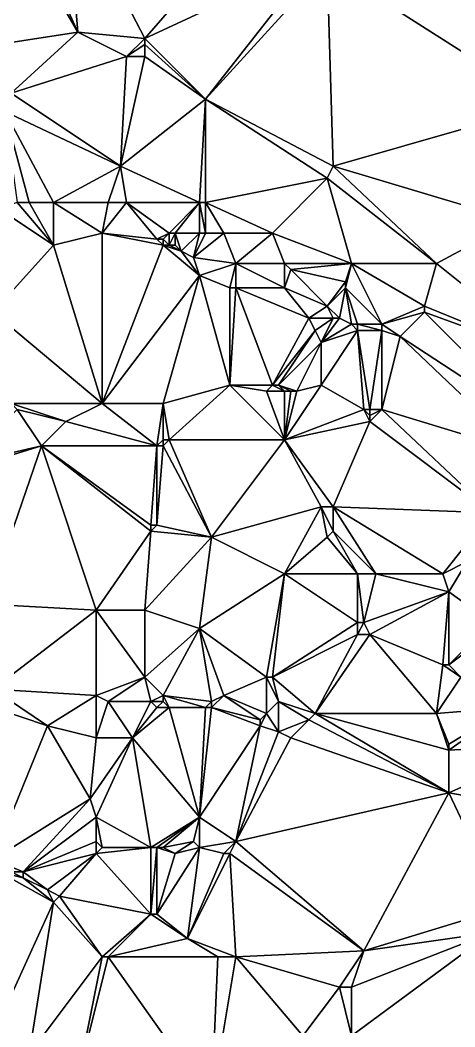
# Model space of a CAD drawing. Extents: x 2679276 to 2679656, y 1246784 to 1247152.
# Drawn here: x 2679370.5 to 2679406.2, y 1246832 to 1246914.8 of the extents above; entities that cross this region are included whole.
import ezdxf

# ---------------------------------------------------------------- set-up
doc = ezdxf.new("R2010")
doc.units = 0

msp = doc.modelspace()

# ---------------------------------------------------------------- linework, layer by layer
for points in [[(2679370.75, 1246923.75, 460.471), (2679375.25, 1246913.75, 460.811), (2679374.25, 1246925.75, 459.817)], [(2679390.75, 1246924.75, 457.877), (2679374.25, 1246925.75, 459.817), (2679380.75, 1246913.25, 460.463)], [(2679380.75, 1246913.25, 460.463), (2679374.25, 1246925.75, 459.817), (2679375.25, 1246913.75, 460.811)], [(2679390.75, 1246924.75, 457.877), (2679380.75, 1246913.25, 460.463), (2679394.75, 1246919.75, 458.021)], [(2679369.75, 1246923.25, 460.618), (2679375.25, 1246913.75, 460.811), (2679370.75, 1246923.75, 460.471)], [(2679369.75, 1246923.25, 460.618), (2679362.25, 1246911.75, 461.769), (2679375.25, 1246913.75, 460.811)], [(2679395.75, 1246919.25, 458.027), (2679413.75, 1246907.75, 459.587), (2679411.25, 1246922.75, 457.731)], [(2679394.75, 1246919.75, 458.021), (2679380.75, 1246913.25, 460.463), (2679385.75, 1246908.25, 460.724)], [(2679394.75, 1246919.75, 458.021), (2679385.75, 1246908.25, 460.724), (2679395.75, 1246919.25, 458.027)], [(2679395.75, 1246919.25, 458.027), (2679385.75, 1246908.25, 460.724), (2679396.25, 1246902.75, 461.421)], [(2679413.75, 1246907.75, 459.587), (2679395.75, 1246919.25, 458.027), (2679396.25, 1246902.75, 461.421)], [(2679369.75, 1246908.75, 461.377), (2679375.25, 1246913.75, 460.811), (2679362.25, 1246911.75, 461.769)], [(2679369.75, 1246908.75, 461.377), (2679379.25, 1246911.75, 460.728), (2679375.25, 1246913.75, 460.811)], [(2679379.25, 1246911.75, 460.728), (2679380.75, 1246913.25, 460.463), (2679375.25, 1246913.75, 460.811)], [(2679380.75, 1246913.25, 460.463), (2679379.25, 1246911.75, 460.728), (2679380.75, 1246912.75, 460.541)], [(2679379.25, 1246911.75, 460.728), (2679380.75, 1246911.75, 460.688), (2679380.75, 1246912.75, 460.541)], [(2679385.75, 1246908.25, 460.724), (2679380.75, 1246913.25, 460.463), (2679380.75, 1246912.75, 460.541)], [(2679380.75, 1246911.75, 460.688), (2679385.75, 1246908.25, 460.724), (2679380.75, 1246912.75, 460.541)], [(2679379.25, 1246911.75, 460.728), (2679369.75, 1246908.75, 461.377), (2679378.75, 1246902.75, 461.904)], [(2679385.75, 1246908.25, 460.724), (2679380.75, 1246911.75, 460.688), (2679378.75, 1246902.75, 461.904)], [(2679379.25, 1246911.75, 460.728), (2679378.75, 1246902.75, 461.904), (2679380.75, 1246911.75, 460.688)], [(2679369.25, 1246907.25, 461.531), (2679378.75, 1246902.75, 461.904), (2679369.75, 1246908.75, 461.377)], [(2679385.75, 1246908.25, 460.724), (2679378.75, 1246902.75, 461.904), (2679385.25, 1246899.75, 462.106)], [(2679385.75, 1246899.75, 462.047), (2679385.75, 1246908.25, 460.724), (2679385.25, 1246899.75, 462.106)], [(2679395.75, 1246901.75, 461.63), (2679396.25, 1246902.75, 461.421), (2679385.75, 1246908.25, 460.724)], [(2679385.75, 1246908.25, 460.724), (2679385.75, 1246899.75, 462.047), (2679395.75, 1246901.75, 461.63)], [(2679413.75, 1246907.75, 459.587), (2679396.25, 1246902.75, 461.421), (2679411.25, 1246898.25, 460.574)], [(2679373.25, 1246899.75, 464.562), (2679378.75, 1246902.75, 461.904), (2679369.25, 1246907.25, 461.531)], [(2679369.25, 1246907.25, 461.531), (2679371.25, 1246899.75, 464.972), (2679373.25, 1246899.75, 464.562)], [(2679371.25, 1246899.75, 464.972), (2679369.25, 1246907.25, 461.531), (2679370.25, 1246899.75, 465.151)], [(2679378.75, 1246902.75, 461.904), (2679373.25, 1246899.75, 464.562), (2679377.75, 1246899.75, 463.809)], [(2679378.75, 1246902.75, 461.904), (2679377.75, 1246899.75, 463.809), (2679379.25, 1246899.75, 463.561)], [(2679378.75, 1246902.75, 461.904), (2679379.25, 1246899.75, 463.561), (2679385.25, 1246899.75, 462.106)], [(2679395.75, 1246901.75, 461.63), (2679404.75, 1246894.75, 462.034), (2679396.25, 1246902.75, 461.421)], [(2679411.25, 1246898.25, 460.574), (2679396.25, 1246902.75, 461.421), (2679404.75, 1246894.75, 462.034)], [(2679391.25, 1246897.25, 462.31), (2679395.75, 1246901.75, 461.63), (2679385.75, 1246899.75, 462.047)], [(2679391.25, 1246897.25, 462.31), (2679397.75, 1246894.75, 462.267), (2679395.75, 1246901.75, 461.63)], [(2679397.75, 1246894.75, 462.267), (2679404.75, 1246894.75, 462.034), (2679395.75, 1246901.75, 461.63)], [(2679368.75, 1246899.25, 465.532), (2679373.25, 1246896.25, 465.413), (2679370.25, 1246899.75, 465.151)], [(2679371.25, 1246899.75, 464.972), (2679370.25, 1246899.75, 465.151), (2679373.25, 1246896.25, 465.413)], [(2679371.25, 1246899.75, 464.972), (2679373.25, 1246896.25, 465.413), (2679373.25, 1246899.75, 464.562)], [(2679373.25, 1246899.75, 464.562), (2679377.25, 1246897.25, 465.03), (2679377.75, 1246899.75, 463.809)], [(2679377.25, 1246897.25, 465.03), (2679373.25, 1246899.75, 464.562), (2679373.25, 1246896.25, 465.413)], [(2679381.75, 1246896.75, 464.969), (2679379.25, 1246899.75, 463.561), (2679377.25, 1246897.25, 465.03)], [(2679377.75, 1246899.75, 463.809), (2679377.25, 1246897.25, 465.03), (2679379.25, 1246899.75, 463.561)], [(2679382.75, 1246897.25, 464.555), (2679379.25, 1246899.75, 463.561), (2679381.75, 1246896.75, 464.969)], [(2679382.75, 1246897.25, 464.555), (2679385.25, 1246899.75, 462.106), (2679379.25, 1246899.75, 463.561)], [(2679383.25, 1246897.25, 464.398), (2679385.25, 1246899.75, 462.106), (2679382.75, 1246897.25, 464.555)], [(2679385.25, 1246899.75, 462.106), (2679383.25, 1246897.25, 464.398), (2679385.25, 1246897.25, 463.564)], [(2679385.75, 1246897.25, 463.399), (2679385.25, 1246899.75, 462.106), (2679385.25, 1246897.25, 463.564)], [(2679385.75, 1246899.75, 462.047), (2679385.25, 1246899.75, 462.106), (2679385.75, 1246897.25, 463.399)], [(2679385.75, 1246899.75, 462.047), (2679385.75, 1246897.25, 463.399), (2679387.25, 1246897.25, 462.991)], [(2679391.25, 1246897.25, 462.31), (2679385.75, 1246899.75, 462.047), (2679387.25, 1246897.25, 462.991)], [(2679373.25, 1246896.25, 465.413), (2679368.75, 1246899.25, 465.532), (2679368.25, 1246890.75, 466.486)], [(2679404.75, 1246894.75, 462.034), (2679414.75, 1246886.75, 461.994), (2679411.25, 1246898.25, 460.574)], [(2679373.25, 1246896.25, 465.413), (2679377.25, 1246883.25, 467.518), (2679377.25, 1246897.25, 465.03)], [(2679381.75, 1246896.75, 464.969), (2679377.25, 1246897.25, 465.03), (2679382.25, 1246896.25, 465.089)], [(2679377.25, 1246897.25, 465.03), (2679377.25, 1246883.25, 467.518), (2679382.25, 1246896.25, 465.089)], [(2679381.75, 1246896.75, 464.969), (2679382.25, 1246896.75, 464.917), (2679382.75, 1246897.25, 464.555)], [(2679382.25, 1246896.75, 464.917), (2679382.75, 1246896.25, 465.021), (2679382.75, 1246897.25, 464.555)], [(2679383.25, 1246897.25, 464.398), (2679382.75, 1246897.25, 464.555), (2679382.75, 1246896.25, 465.021)], [(2679383.25, 1246896.25, 464.907), (2679383.25, 1246897.25, 464.398), (2679382.75, 1246896.25, 465.021)], [(2679383.25, 1246897.25, 464.398), (2679383.75, 1246895.75, 464.932), (2679385.25, 1246897.25, 463.564)], [(2679383.25, 1246896.25, 464.907), (2679383.75, 1246895.75, 464.932), (2679383.25, 1246897.25, 464.398)], [(2679383.75, 1246895.75, 464.932), (2679384.75, 1246895.25, 464.818), (2679385.25, 1246897.25, 463.564)], [(2679388.25, 1246894.75, 464.115), (2679387.25, 1246897.25, 462.991), (2679384.75, 1246895.25, 464.818)], [(2679385.75, 1246897.25, 463.399), (2679384.75, 1246895.25, 464.818), (2679387.25, 1246897.25, 462.991)], [(2679385.75, 1246897.25, 463.399), (2679385.25, 1246897.25, 463.564), (2679384.75, 1246895.25, 464.818)], [(2679388.25, 1246894.75, 464.115), (2679391.25, 1246897.25, 462.31), (2679387.25, 1246897.25, 462.991)], [(2679392.25, 1246894.75, 463.794), (2679391.25, 1246897.25, 462.31), (2679388.25, 1246894.75, 464.115)], [(2679392.25, 1246894.75, 463.794), (2679397.75, 1246894.75, 462.267), (2679391.25, 1246897.25, 462.31)], [(2679373.25, 1246896.25, 465.413), (2679368.25, 1246890.75, 466.486), (2679377.25, 1246883.25, 467.518)], [(2679382.25, 1246896.25, 465.089), (2679377.25, 1246883.25, 467.518), (2679385.25, 1246893.75, 465.119)], [(2679382.25, 1246896.25, 465.089), (2679382.25, 1246896.75, 464.917), (2679381.75, 1246896.75, 464.969)], [(2679382.75, 1246896.25, 465.021), (2679382.25, 1246896.75, 464.917), (2679382.25, 1246896.25, 465.089)], [(2679385.25, 1246893.75, 465.119), (2679383.75, 1246895.75, 464.932), (2679382.25, 1246896.25, 465.089)], [(2679382.75, 1246896.25, 465.021), (2679382.25, 1246896.25, 465.089), (2679383.75, 1246895.75, 464.932)], [(2679383.25, 1246896.25, 464.907), (2679382.75, 1246896.25, 465.021), (2679383.75, 1246895.75, 464.932)], [(2679383.75, 1246895.75, 464.932), (2679385.25, 1246893.75, 465.119), (2679384.75, 1246895.25, 464.818)], [(2679384.75, 1246895.25, 464.818), (2679385.25, 1246893.75, 465.119), (2679388.25, 1246894.75, 464.115)], [(2679387.75, 1246892.75, 465.057), (2679388.25, 1246894.75, 464.115), (2679385.25, 1246893.75, 465.119)], [(2679388.25, 1246894.75, 464.115), (2679387.75, 1246892.75, 465.057), (2679388.25, 1246892.75, 465.001)], [(2679392.25, 1246894.75, 463.794), (2679388.25, 1246894.75, 464.115), (2679392.25, 1246892.75, 464.92)], [(2679392.25, 1246892.75, 464.92), (2679388.25, 1246894.75, 464.115), (2679388.25, 1246892.75, 465.001)], [(2679392.25, 1246894.75, 463.794), (2679392.75, 1246894.25, 464.078), (2679397.75, 1246894.75, 462.267)], [(2679392.25, 1246894.75, 463.794), (2679392.25, 1246892.75, 464.92), (2679392.75, 1246894.25, 464.078)], [(2679397.25, 1246893.25, 462.735), (2679397.75, 1246894.75, 462.267), (2679392.75, 1246894.25, 464.078)], [(2679397.75, 1246894.75, 462.267), (2679397.25, 1246892.75, 462.962), (2679400.25, 1246889.75, 464.222)], [(2679397.25, 1246893.25, 462.735), (2679397.25, 1246892.75, 462.962), (2679397.75, 1246894.75, 462.267)], [(2679404.75, 1246894.75, 462.034), (2679397.75, 1246894.75, 462.267), (2679403.75, 1246891.25, 462.958)], [(2679400.25, 1246889.75, 464.222), (2679403.75, 1246891.25, 462.958), (2679397.75, 1246894.75, 462.267)], [(2679414.75, 1246886.75, 461.994), (2679404.75, 1246894.75, 462.034), (2679403.75, 1246891.25, 462.958)], [(2679382.25, 1246883.25, 466.996), (2679385.25, 1246893.75, 465.119), (2679377.25, 1246883.25, 467.518)], [(2679382.25, 1246883.25, 466.996), (2679387.75, 1246884.75, 465.965), (2679385.25, 1246893.75, 465.119)], [(2679387.75, 1246892.75, 465.057), (2679385.25, 1246893.75, 465.119), (2679387.75, 1246884.75, 465.965)], [(2679392.25, 1246892.75, 464.92), (2679395.75, 1246891.25, 463.933), (2679392.75, 1246894.25, 464.078)], [(2679392.75, 1246894.25, 464.078), (2679395.75, 1246891.25, 463.933), (2679397.25, 1246893.25, 462.735)], [(2679387.75, 1246884.75, 465.965), (2679391.25, 1246884.75, 465.551), (2679388.25, 1246892.75, 465.001)], [(2679387.75, 1246892.75, 465.057), (2679387.75, 1246884.75, 465.965), (2679388.25, 1246892.75, 465.001)], [(2679392.25, 1246892.75, 464.92), (2679388.25, 1246892.75, 465.001), (2679394.25, 1246890.25, 464.653)], [(2679391.25, 1246884.75, 465.551), (2679394.25, 1246890.25, 464.653), (2679388.25, 1246892.75, 465.001)], [(2679395.75, 1246891.25, 463.933), (2679392.25, 1246892.75, 464.92), (2679394.25, 1246890.25, 464.653)], [(2679397.25, 1246892.75, 462.962), (2679397.25, 1246893.25, 462.735), (2679395.75, 1246891.25, 463.933)], [(2679396.75, 1246890.25, 464.193), (2679397.25, 1246892.75, 462.962), (2679395.75, 1246891.25, 463.933)], [(2679396.75, 1246890.25, 464.193), (2679397.75, 1246889.75, 464.394), (2679397.25, 1246892.75, 462.962)], [(2679398.25, 1246889.75, 464.4), (2679397.25, 1246892.75, 462.962), (2679397.75, 1246889.75, 464.394)], [(2679400.25, 1246889.75, 464.222), (2679397.25, 1246892.75, 462.962), (2679398.25, 1246889.75, 464.4)], [(2679395.75, 1246891.25, 463.933), (2679394.25, 1246890.25, 464.653), (2679396.25, 1246890.25, 464.203)], [(2679396.75, 1246890.25, 464.193), (2679395.75, 1246891.25, 463.933), (2679396.25, 1246890.25, 464.203)], [(2679403.75, 1246891.25, 462.958), (2679400.25, 1246889.75, 464.222), (2679403.75, 1246890.75, 463.161)], [(2679414.75, 1246886.75, 461.994), (2679403.75, 1246891.25, 462.958), (2679403.75, 1246890.75, 463.161)], [(2679377.25, 1246883.25, 467.518), (2679368.25, 1246890.75, 466.486), (2679369.75, 1246883.25, 468.026)], [(2679394.25, 1246890.25, 464.653), (2679391.25, 1246884.75, 465.551), (2679394.75, 1246889.25, 464.67)], [(2679396.25, 1246890.25, 464.203), (2679394.25, 1246890.25, 464.653), (2679394.75, 1246889.25, 464.67)], [(2679395.25, 1246888.25, 464.843), (2679396.25, 1246890.25, 464.203), (2679394.75, 1246889.25, 464.67)], [(2679396.75, 1246890.25, 464.193), (2679395.25, 1246888.25, 464.843), (2679397.75, 1246889.75, 464.394)], [(2679396.25, 1246890.25, 464.203), (2679395.25, 1246888.25, 464.843), (2679396.75, 1246890.25, 464.193)], [(2679401.75, 1246888.75, 464.26), (2679403.75, 1246890.75, 463.161), (2679400.25, 1246889.75, 464.222)], [(2679401.75, 1246888.75, 464.26), (2679413.25, 1246881.25, 463.382), (2679403.75, 1246890.75, 463.161)], [(2679414.75, 1246886.75, 461.994), (2679403.75, 1246890.75, 463.161), (2679413.25, 1246881.25, 463.382)], [(2679398.25, 1246889.25, 464.539), (2679397.75, 1246889.75, 464.394), (2679395.25, 1246888.25, 464.843)], [(2679398.25, 1246889.25, 464.539), (2679398.25, 1246889.75, 464.4), (2679397.75, 1246889.75, 464.394)], [(2679400.25, 1246889.25, 464.372), (2679400.25, 1246889.75, 464.222), (2679398.25, 1246889.75, 464.4)], [(2679398.25, 1246889.75, 464.4), (2679398.25, 1246889.25, 464.539), (2679400.25, 1246889.25, 464.372)], [(2679400.25, 1246889.25, 464.372), (2679401.75, 1246888.75, 464.26), (2679400.25, 1246889.75, 464.222)], [(2679391.75, 1246884.75, 465.515), (2679394.75, 1246889.25, 464.67), (2679391.25, 1246884.75, 465.551)], [(2679391.75, 1246884.75, 465.515), (2679395.25, 1246888.25, 464.843), (2679394.75, 1246889.25, 464.67)], [(2679395.25, 1246884.75, 465.378), (2679398.25, 1246889.25, 464.539), (2679395.25, 1246888.25, 464.843)], [(2679395.25, 1246884.75, 465.378), (2679398.75, 1246882.75, 466.054), (2679398.25, 1246889.25, 464.539)], [(2679400.25, 1246889.25, 464.372), (2679398.25, 1246889.25, 464.539), (2679399.25, 1246882.75, 465.993)], [(2679398.75, 1246882.75, 466.054), (2679399.25, 1246882.75, 465.993), (2679398.25, 1246889.25, 464.539)], [(2679399.25, 1246882.75, 465.993), (2679400.25, 1246882.75, 465.824), (2679400.25, 1246889.25, 464.372)], [(2679401.75, 1246888.75, 464.26), (2679400.25, 1246889.25, 464.372), (2679400.25, 1246882.75, 465.824)], [(2679400.25, 1246882.75, 465.824), (2679411.75, 1246879.25, 463.983), (2679401.75, 1246888.75, 464.26)], [(2679413.25, 1246881.25, 463.382), (2679401.75, 1246888.75, 464.26), (2679411.75, 1246879.25, 463.983)], [(2679391.75, 1246884.75, 465.515), (2679393.25, 1246884.25, 465.496), (2679395.25, 1246888.25, 464.843)], [(2679395.25, 1246884.75, 465.378), (2679395.25, 1246888.25, 464.843), (2679393.25, 1246884.25, 465.496)], [(2679382.25, 1246883.25, 466.996), (2679382.75, 1246880.25, 467.513), (2679387.75, 1246884.75, 465.965)], [(2679392.25, 1246880.25, 466.741), (2679387.75, 1246884.75, 465.965), (2679382.75, 1246880.25, 467.513)], [(2679387.75, 1246884.75, 465.965), (2679392.25, 1246880.25, 466.741), (2679390.75, 1246884.25, 465.69)], [(2679391.25, 1246884.75, 465.551), (2679387.75, 1246884.75, 465.965), (2679390.75, 1246884.25, 465.69)], [(2679391.25, 1246884.75, 465.551), (2679390.75, 1246884.25, 465.69), (2679392.25, 1246884.25, 465.554)], [(2679391.25, 1246884.75, 465.551), (2679392.25, 1246884.25, 465.554), (2679391.75, 1246884.75, 465.515)], [(2679393.25, 1246884.25, 465.496), (2679391.75, 1246884.75, 465.515), (2679392.75, 1246884.25, 465.521)], [(2679392.75, 1246884.25, 465.521), (2679391.75, 1246884.75, 465.515), (2679392.25, 1246884.25, 465.554)], [(2679392.25, 1246880.25, 466.741), (2679395.25, 1246884.75, 465.378), (2679393.25, 1246884.25, 465.496)], [(2679392.25, 1246880.25, 466.741), (2679398.75, 1246882.75, 466.054), (2679395.25, 1246884.75, 465.378)], [(2679392.25, 1246880.25, 466.741), (2679392.25, 1246884.25, 465.554), (2679390.75, 1246884.25, 465.69)], [(2679392.25, 1246880.25, 466.741), (2679392.75, 1246884.25, 465.521), (2679392.25, 1246884.25, 465.554)], [(2679392.25, 1246880.25, 466.741), (2679393.25, 1246884.25, 465.496), (2679392.75, 1246884.25, 465.521)], [(2679370.25, 1246882.75, 468.137), (2679374.25, 1246881.75, 468.09), (2679369.75, 1246883.25, 468.026)], [(2679374.25, 1246881.75, 468.09), (2679377.25, 1246883.25, 467.518), (2679369.75, 1246883.25, 468.026)], [(2679374.25, 1246881.75, 468.09), (2679381.75, 1246879.75, 467.742), (2679377.25, 1246883.25, 467.518)], [(2679382.25, 1246883.25, 466.996), (2679377.25, 1246883.25, 467.518), (2679381.75, 1246879.75, 467.742)], [(2679382.25, 1246880.25, 467.559), (2679382.25, 1246883.25, 466.996), (2679381.75, 1246879.75, 467.742)], [(2679382.25, 1246880.25, 467.559), (2679382.75, 1246880.25, 467.513), (2679382.25, 1246883.25, 466.996)], [(2679370.25, 1246882.75, 468.137), (2679365.75, 1246878.25, 470.792), (2679372.25, 1246879.75, 469.297)], [(2679374.25, 1246881.75, 468.09), (2679370.25, 1246882.75, 468.137), (2679372.25, 1246879.75, 469.297)], [(2679392.25, 1246880.25, 466.741), (2679399.25, 1246881.75, 466.197), (2679398.75, 1246882.75, 466.054)], [(2679399.25, 1246882.75, 465.993), (2679398.75, 1246882.75, 466.054), (2679399.25, 1246882.25, 466.107)], [(2679399.25, 1246882.25, 466.107), (2679398.75, 1246882.75, 466.054), (2679399.25, 1246881.75, 466.197)], [(2679400.25, 1246882.75, 465.824), (2679399.25, 1246882.25, 466.107), (2679399.25, 1246881.75, 466.197)], [(2679400.25, 1246882.75, 465.824), (2679399.25, 1246881.75, 466.197), (2679409.25, 1246874.25, 465.305)], [(2679399.25, 1246882.75, 465.993), (2679399.25, 1246882.25, 466.107), (2679400.25, 1246882.75, 465.824)], [(2679400.25, 1246882.75, 465.824), (2679409.25, 1246874.25, 465.305), (2679411.75, 1246879.25, 463.983)], [(2679374.25, 1246881.75, 468.09), (2679372.25, 1246879.75, 469.297), (2679381.75, 1246879.75, 467.742)], [(2679396.25, 1246874.75, 467.423), (2679399.25, 1246881.75, 466.197), (2679392.25, 1246880.25, 466.741)], [(2679396.25, 1246874.75, 467.423), (2679409.25, 1246874.25, 465.305), (2679399.25, 1246881.75, 466.197)], [(2679372.25, 1246879.75, 469.297), (2679365.75, 1246877.75, 470.975), (2679367.75, 1246866.75, 474.437)], [(2679365.75, 1246877.75, 470.975), (2679372.25, 1246879.75, 469.297), (2679365.75, 1246878.25, 470.792)], [(2679367.75, 1246866.75, 474.437), (2679376.75, 1246866.25, 473.453), (2679372.25, 1246879.75, 469.297)], [(2679381.25, 1246873.25, 470.818), (2679372.25, 1246879.75, 469.297), (2679381.25, 1246872.75, 471.006)], [(2679376.75, 1246866.25, 473.453), (2679381.25, 1246872.75, 471.006), (2679372.25, 1246879.75, 469.297)], [(2679372.25, 1246879.75, 469.297), (2679381.25, 1246873.25, 470.818), (2679381.75, 1246879.75, 467.742)], [(2679381.75, 1246873.25, 470.777), (2679381.75, 1246879.75, 467.742), (2679381.25, 1246873.25, 470.818)], [(2679381.75, 1246879.75, 467.742), (2679382.25, 1246879.75, 467.691), (2679382.25, 1246880.25, 467.559)], [(2679381.75, 1246879.75, 467.742), (2679381.75, 1246873.25, 470.777), (2679382.25, 1246879.75, 467.691)], [(2679386.25, 1246872.25, 470.662), (2679382.25, 1246879.75, 467.691), (2679381.75, 1246873.25, 470.777)], [(2679382.25, 1246879.75, 467.691), (2679386.25, 1246872.25, 470.662), (2679382.75, 1246880.25, 467.513)], [(2679382.25, 1246879.75, 467.691), (2679382.75, 1246880.25, 467.513), (2679382.25, 1246880.25, 467.559)], [(2679392.25, 1246880.25, 466.741), (2679382.75, 1246880.25, 467.513), (2679386.25, 1246872.25, 470.662)], [(2679392.25, 1246880.25, 466.741), (2679386.25, 1246872.25, 470.662), (2679395.25, 1246874.75, 467.573)], [(2679396.25, 1246874.75, 467.423), (2679392.25, 1246880.25, 466.741), (2679395.25, 1246874.75, 467.573)], [(2679392.25, 1246869.25, 470.178), (2679395.25, 1246874.75, 467.573), (2679386.25, 1246872.25, 470.662)], [(2679395.25, 1246874.75, 467.573), (2679392.25, 1246869.25, 470.178), (2679395.75, 1246872.25, 468.18)], [(2679395.75, 1246872.25, 468.18), (2679396.25, 1246872.75, 467.893), (2679395.25, 1246874.75, 467.573)], [(2679396.25, 1246874.75, 467.423), (2679395.25, 1246874.75, 467.573), (2679396.25, 1246872.75, 467.893)], [(2679405.25, 1246869.25, 466.892), (2679396.25, 1246874.75, 467.423), (2679399.75, 1246869.25, 468.409)], [(2679396.25, 1246872.75, 467.893), (2679399.75, 1246869.25, 468.409), (2679396.25, 1246874.75, 467.423)], [(2679396.25, 1246874.75, 467.423), (2679405.25, 1246869.25, 466.892), (2679409.25, 1246874.25, 465.305)], [(2679407.25, 1246870.25, 466.385), (2679409.25, 1246874.25, 465.305), (2679405.25, 1246869.25, 466.892)], [(2679381.75, 1246873.25, 470.777), (2679381.25, 1246872.75, 471.006), (2679386.25, 1246872.25, 470.662)], [(2679381.75, 1246873.25, 470.777), (2679381.25, 1246873.25, 470.818), (2679381.25, 1246872.75, 471.006)], [(2679380.75, 1246866.25, 473.042), (2679381.25, 1246872.75, 471.006), (2679376.75, 1246866.25, 473.453)], [(2679380.75, 1246866.25, 473.042), (2679386.25, 1246872.25, 470.662), (2679381.25, 1246872.75, 471.006)], [(2679380.75, 1246866.25, 473.042), (2679385.25, 1246864.75, 473.404), (2679386.25, 1246872.25, 470.662)], [(2679392.25, 1246869.25, 470.178), (2679386.25, 1246872.25, 470.662), (2679385.25, 1246864.75, 473.404)], [(2679392.25, 1246869.25, 470.178), (2679398.25, 1246869.25, 468.844), (2679395.75, 1246872.25, 468.18)], [(2679395.75, 1246872.25, 468.18), (2679398.25, 1246869.25, 468.844), (2679396.25, 1246872.75, 467.893)], [(2679396.25, 1246872.75, 467.893), (2679398.25, 1246869.25, 468.844), (2679399.75, 1246869.25, 468.409)], [(2679405.25, 1246869.25, 466.892), (2679405.75, 1246867.75, 467.205), (2679407.25, 1246870.25, 466.385)], [(2679405.75, 1246867.75, 467.205), (2679409.25, 1246865.25, 467.485), (2679407.25, 1246870.25, 466.385)], [(2679390.75, 1246860.75, 473.067), (2679392.25, 1246869.25, 470.178), (2679385.25, 1246864.75, 473.404)], [(2679390.75, 1246860.75, 473.067), (2679391.25, 1246860.75, 472.946), (2679392.25, 1246869.25, 470.178)], [(2679392.25, 1246869.25, 470.178), (2679391.25, 1246860.75, 472.946), (2679398.25, 1246865.25, 470.755)], [(2679398.25, 1246865.25, 470.755), (2679398.25, 1246869.25, 468.844), (2679392.25, 1246869.25, 470.178)], [(2679398.25, 1246869.25, 468.844), (2679398.75, 1246865.25, 470.645), (2679399.75, 1246869.25, 468.409)], [(2679398.75, 1246865.25, 470.645), (2679398.25, 1246869.25, 468.844), (2679398.25, 1246865.25, 470.755)], [(2679398.75, 1246865.25, 470.645), (2679405.75, 1246867.75, 467.205), (2679399.75, 1246869.25, 468.409)], [(2679405.25, 1246869.25, 466.892), (2679399.75, 1246869.25, 468.409), (2679405.75, 1246867.75, 467.205)], [(2679399.25, 1246864.25, 470.841), (2679405.75, 1246867.75, 467.205), (2679398.75, 1246865.25, 470.645)], [(2679405.75, 1246867.75, 467.205), (2679399.25, 1246864.25, 470.841), (2679405.25, 1246861.75, 470.589)], [(2679405.25, 1246861.75, 470.589), (2679405.75, 1246861.75, 470.457), (2679405.75, 1246867.75, 467.205)], [(2679409.25, 1246865.25, 467.485), (2679405.75, 1246867.75, 467.205), (2679405.75, 1246861.75, 470.457)], [(2679376.75, 1246866.25, 473.453), (2679367.75, 1246866.75, 474.437), (2679368.25, 1246859.75, 478.321)], [(2679376.75, 1246866.25, 473.453), (2679368.25, 1246859.75, 478.321), (2679376.75, 1246859.25, 476.676)], [(2679376.75, 1246866.25, 473.453), (2679376.75, 1246859.25, 476.676), (2679380.75, 1246860.75, 475.311)], [(2679380.75, 1246866.25, 473.042), (2679376.75, 1246866.25, 473.453), (2679380.75, 1246860.75, 475.311)], [(2679380.75, 1246866.25, 473.042), (2679380.75, 1246860.75, 475.311), (2679385.25, 1246864.75, 473.404)], [(2679380.75, 1246860.75, 475.311), (2679382.25, 1246859.25, 475.757), (2679385.25, 1246864.75, 473.404)], [(2679382.25, 1246859.25, 475.757), (2679386.25, 1246858.75, 475.614), (2679385.25, 1246864.75, 473.404)], [(2679390.75, 1246860.75, 473.067), (2679385.25, 1246864.75, 473.404), (2679387.25, 1246859.25, 475.19)], [(2679387.25, 1246859.25, 475.19), (2679385.25, 1246864.75, 473.404), (2679386.25, 1246858.75, 475.614)], [(2679398.25, 1246864.25, 471.058), (2679398.25, 1246865.25, 470.755), (2679391.25, 1246860.75, 472.946)], [(2679399.25, 1246864.25, 470.841), (2679398.75, 1246865.25, 470.645), (2679398.25, 1246864.25, 471.058)], [(2679398.25, 1246865.25, 470.755), (2679398.25, 1246864.25, 471.058), (2679398.75, 1246865.25, 470.645)], [(2679409.75, 1246864.75, 467.62), (2679409.25, 1246865.25, 467.485), (2679405.75, 1246861.75, 470.457)], [(2679405.75, 1246861.75, 470.457), (2679406.75, 1246860.75, 470.592), (2679409.75, 1246864.75, 467.62)], [(2679398.25, 1246864.25, 471.058), (2679391.25, 1246860.75, 472.946), (2679394.75, 1246857.75, 473.536)], [(2679404.75, 1246857.75, 471.921), (2679399.25, 1246864.25, 470.841), (2679394.75, 1246857.75, 473.536)], [(2679399.25, 1246864.25, 470.841), (2679398.25, 1246864.25, 471.058), (2679394.75, 1246857.75, 473.536)], [(2679404.75, 1246857.75, 471.921), (2679405.25, 1246861.75, 470.589), (2679399.25, 1246864.25, 470.841)], [(2679404.75, 1246857.75, 471.921), (2679406.75, 1246860.75, 470.592), (2679405.25, 1246861.75, 470.589)], [(2679405.75, 1246861.75, 470.457), (2679405.25, 1246861.75, 470.589), (2679406.75, 1246860.75, 470.592)], [(2679377.75, 1246858.75, 476.641), (2679380.75, 1246860.75, 475.311), (2679376.75, 1246859.25, 476.676)], [(2679380.75, 1246860.75, 475.311), (2679377.75, 1246858.75, 476.641), (2679381.25, 1246858.75, 475.908)], [(2679380.75, 1246860.75, 475.311), (2679381.25, 1246858.75, 475.908), (2679382.25, 1246859.25, 475.757)], [(2679390.75, 1246860.75, 473.067), (2679387.25, 1246859.25, 475.19), (2679390.75, 1246857.75, 474.317)], [(2679391.25, 1246860.75, 472.946), (2679390.75, 1246860.75, 473.067), (2679391.75, 1246858.75, 473.696)], [(2679390.75, 1246857.75, 474.317), (2679391.75, 1246858.75, 473.696), (2679390.75, 1246860.75, 473.067)], [(2679391.25, 1246860.75, 472.946), (2679391.75, 1246858.75, 473.696), (2679394.75, 1246857.75, 473.536)], [(2679404.75, 1246857.75, 471.921), (2679410.75, 1246858.25, 470.246), (2679406.75, 1246860.75, 470.592)], [(2679372.75, 1246856.75, 478.38), (2679376.75, 1246859.25, 476.676), (2679368.25, 1246859.75, 478.321)], [(2679368.25, 1246858.25, 478.726), (2679372.75, 1246856.75, 478.38), (2679368.25, 1246859.75, 478.321)], [(2679372.75, 1246856.75, 478.38), (2679376.75, 1246855.75, 477.521), (2679376.75, 1246859.25, 476.676)], [(2679377.75, 1246858.75, 476.641), (2679376.75, 1246859.25, 476.676), (2679376.75, 1246855.75, 477.521)], [(2679382.25, 1246859.25, 475.757), (2679381.25, 1246858.75, 475.908), (2679382.25, 1246858.75, 475.85)], [(2679382.75, 1246858.25, 475.898), (2679382.25, 1246859.25, 475.757), (2679382.25, 1246858.75, 475.85)], [(2679385.75, 1246858.25, 475.779), (2679382.25, 1246859.25, 475.757), (2679382.75, 1246858.25, 475.898)], [(2679385.75, 1246858.25, 475.779), (2679386.25, 1246858.75, 475.614), (2679382.25, 1246859.25, 475.757)], [(2679386.25, 1246858.75, 475.614), (2679386.25, 1246858.25, 475.725), (2679387.25, 1246859.25, 475.19)], [(2679387.25, 1246859.25, 475.19), (2679386.25, 1246858.25, 475.725), (2679390.25, 1246857.25, 474.607)], [(2679390.25, 1246857.25, 474.607), (2679390.75, 1246857.75, 474.317), (2679387.25, 1246859.25, 475.19)], [(2679368.25, 1246858.25, 478.726), (2679368.25, 1246845.75, 479.728), (2679372.75, 1246856.75, 478.38)], [(2679376.75, 1246855.75, 477.521), (2679379.75, 1246855.75, 476.679), (2679377.75, 1246858.75, 476.641)], [(2679377.75, 1246858.75, 476.641), (2679379.75, 1246855.75, 476.679), (2679381.25, 1246858.75, 475.908)], [(2679381.75, 1246858.25, 475.94), (2679381.25, 1246858.75, 475.908), (2679379.75, 1246855.75, 476.679)], [(2679381.75, 1246858.25, 475.94), (2679379.75, 1246855.75, 476.679), (2679382.75, 1246858.25, 475.898)], [(2679385.25, 1246849.25, 476.41), (2679382.75, 1246858.25, 475.898), (2679379.75, 1246855.75, 476.679)], [(2679381.75, 1246858.25, 475.94), (2679382.25, 1246858.75, 475.85), (2679381.25, 1246858.75, 475.908)], [(2679382.75, 1246858.25, 475.898), (2679382.25, 1246858.75, 475.85), (2679381.75, 1246858.25, 475.94)], [(2679385.75, 1246858.25, 475.779), (2679382.75, 1246858.25, 475.898), (2679385.25, 1246849.25, 476.41)], [(2679390.25, 1246856.75, 474.684), (2679386.25, 1246858.25, 475.725), (2679385.25, 1246849.25, 476.41)], [(2679386.25, 1246858.25, 475.725), (2679385.75, 1246858.25, 475.779), (2679385.25, 1246849.25, 476.41)], [(2679386.25, 1246858.25, 475.725), (2679386.25, 1246858.75, 475.614), (2679385.75, 1246858.25, 475.779)], [(2679390.25, 1246856.75, 474.684), (2679390.25, 1246857.25, 474.607), (2679386.25, 1246858.25, 475.725)], [(2679390.75, 1246857.75, 474.317), (2679391.75, 1246856.25, 474.376), (2679391.75, 1246858.75, 473.696)], [(2679394.25, 1246857.25, 473.745), (2679394.75, 1246857.75, 473.536), (2679391.75, 1246858.75, 473.696)], [(2679391.75, 1246858.75, 473.696), (2679391.75, 1246856.25, 474.376), (2679394.25, 1246857.25, 473.745)], [(2679404.75, 1246857.75, 471.921), (2679405.75, 1246855.25, 472.154), (2679410.75, 1246858.25, 470.246)], [(2679414.75, 1246855.25, 470.12), (2679410.75, 1246858.25, 470.246), (2679405.75, 1246854.75, 472.244)], [(2679405.75, 1246855.25, 472.154), (2679405.75, 1246854.75, 472.244), (2679410.75, 1246858.25, 470.246)], [(2679390.75, 1246857.75, 474.317), (2679390.25, 1246856.75, 474.684), (2679391.75, 1246856.25, 474.376)], [(2679390.25, 1246857.25, 474.607), (2679390.25, 1246856.75, 474.684), (2679390.75, 1246857.75, 474.317)], [(2679392.75, 1246855.75, 474.244), (2679394.25, 1246857.25, 473.745), (2679391.75, 1246856.25, 474.376)], [(2679394.25, 1246857.25, 473.745), (2679392.75, 1246855.75, 474.244), (2679405.75, 1246851.25, 472.872)], [(2679394.25, 1246857.25, 473.745), (2679405.75, 1246851.25, 472.872), (2679394.75, 1246857.75, 473.536)], [(2679404.75, 1246857.75, 471.921), (2679394.75, 1246857.75, 473.536), (2679405.75, 1246854.75, 472.244)], [(2679405.75, 1246854.75, 472.244), (2679394.75, 1246857.75, 473.536), (2679405.75, 1246851.25, 472.872)], [(2679405.75, 1246855.25, 472.154), (2679404.75, 1246857.75, 471.921), (2679405.75, 1246854.75, 472.244)], [(2679372.75, 1246856.75, 478.38), (2679368.25, 1246845.75, 479.728), (2679376.25, 1246850.75, 477.988)], [(2679376.75, 1246855.75, 477.521), (2679372.75, 1246856.75, 478.38), (2679376.25, 1246850.75, 477.988)], [(2679390.25, 1246856.75, 474.684), (2679385.25, 1246849.25, 476.41), (2679388.25, 1246847.25, 475.739)], [(2679390.25, 1246856.75, 474.684), (2679388.25, 1246847.25, 475.739), (2679391.75, 1246856.25, 474.376)], [(2679376.75, 1246855.75, 477.521), (2679376.25, 1246850.75, 477.988), (2679379.75, 1246855.75, 476.679)], [(2679376.75, 1246849.25, 478.121), (2679379.75, 1246855.75, 476.679), (2679376.25, 1246850.75, 477.988)], [(2679376.75, 1246849.25, 478.121), (2679381.25, 1246846.75, 477.974), (2679379.75, 1246855.75, 476.679)], [(2679379.75, 1246855.75, 476.679), (2679381.25, 1246846.75, 477.974), (2679385.25, 1246849.25, 476.41)], [(2679392.75, 1246855.75, 474.244), (2679391.75, 1246856.25, 474.376), (2679388.25, 1246847.25, 475.739)], [(2679388.25, 1246847.25, 475.739), (2679405.75, 1246851.25, 472.872), (2679392.75, 1246855.75, 474.244)], [(2679405.75, 1246851.25, 472.872), (2679414.75, 1246855.25, 470.12), (2679405.75, 1246854.75, 472.244)], [(2679414.75, 1246855.25, 470.12), (2679405.75, 1246851.25, 472.872), (2679414.25, 1246849.75, 471.364)], [(2679368.25, 1246845.75, 479.728), (2679370.75, 1246844.75, 479.538), (2679376.25, 1246850.75, 477.988)], [(2679376.75, 1246849.25, 478.121), (2679376.25, 1246850.75, 477.988), (2679370.75, 1246844.75, 479.538)], [(2679388.25, 1246847.25, 475.739), (2679398.75, 1246838.25, 475.882), (2679405.75, 1246851.25, 472.872)], [(2679405.75, 1246851.25, 472.872), (2679398.75, 1246838.25, 475.882), (2679410.25, 1246841.75, 473.641)], [(2679410.25, 1246841.75, 473.641), (2679414.25, 1246849.75, 471.364), (2679405.75, 1246851.25, 472.872)], [(2679376.75, 1246847.25, 478.311), (2679376.75, 1246849.25, 478.121), (2679370.75, 1246844.75, 479.538)], [(2679376.75, 1246849.25, 478.121), (2679377.25, 1246846.75, 478.324), (2679381.25, 1246846.75, 477.974)], [(2679376.75, 1246847.25, 478.311), (2679377.25, 1246846.75, 478.324), (2679376.75, 1246849.25, 478.121)], [(2679381.75, 1246846.75, 477.854), (2679385.25, 1246849.25, 476.41), (2679381.25, 1246846.75, 477.974)], [(2679381.75, 1246846.75, 477.854), (2679382.25, 1246846.75, 477.706), (2679385.25, 1246849.25, 476.41)], [(2679384.75, 1246847.25, 476.661), (2679385.25, 1246849.25, 476.41), (2679382.25, 1246846.75, 477.706)], [(2679384.75, 1246847.25, 476.661), (2679385.25, 1246846.75, 476.526), (2679385.25, 1246849.25, 476.41)], [(2679388.25, 1246847.25, 475.739), (2679385.25, 1246849.25, 476.41), (2679385.25, 1246846.75, 476.526)], [(2679376.75, 1246847.25, 478.311), (2679370.75, 1246844.75, 479.538), (2679376.75, 1246846.25, 478.469)], [(2679376.75, 1246847.25, 478.311), (2679376.75, 1246846.25, 478.469), (2679377.25, 1246846.75, 478.324)], [(2679383.25, 1246846.25, 477.475), (2679384.75, 1246847.25, 476.661), (2679382.25, 1246846.75, 477.706)], [(2679383.25, 1246846.25, 477.475), (2679385.25, 1246846.75, 476.526), (2679384.75, 1246847.25, 476.661)], [(2679387.25, 1246846.25, 475.96), (2679388.25, 1246847.25, 475.739), (2679385.25, 1246846.75, 476.526)], [(2679388.25, 1246847.25, 475.739), (2679387.25, 1246846.25, 475.96), (2679387.75, 1246846.25, 475.881)], [(2679388.25, 1246847.25, 475.739), (2679387.75, 1246846.25, 475.881), (2679398.75, 1246838.25, 475.882)], [(2679377.25, 1246846.75, 478.324), (2679376.75, 1246846.25, 478.469), (2679381.25, 1246846.75, 477.974)], [(2679381.25, 1246841.25, 478.789), (2679381.25, 1246846.75, 477.974), (2679376.75, 1246846.25, 478.469)], [(2679381.25, 1246841.25, 478.789), (2679381.75, 1246846.75, 477.854), (2679381.25, 1246846.75, 477.974)], [(2679381.25, 1246841.25, 478.789), (2679381.75, 1246841.25, 478.706), (2679381.75, 1246846.75, 477.854)], [(2679381.75, 1246846.75, 477.854), (2679383.25, 1246846.25, 477.475), (2679382.25, 1246846.75, 477.706)], [(2679381.75, 1246841.25, 478.706), (2679384.25, 1246839.25, 478.574), (2679385.25, 1246846.75, 476.526)], [(2679385.25, 1246846.75, 476.526), (2679383.25, 1246846.25, 477.475), (2679381.75, 1246841.25, 478.706)], [(2679383.25, 1246846.25, 477.475), (2679381.75, 1246846.75, 477.854), (2679381.75, 1246841.25, 478.706)], [(2679387.25, 1246846.25, 475.96), (2679385.25, 1246846.75, 476.526), (2679384.25, 1246839.25, 478.574)], [(2679369.75, 1246844.75, 479.621), (2679370.75, 1246844.75, 479.538), (2679368.25, 1246845.75, 479.728)], [(2679370.75, 1246844.75, 479.538), (2679372.75, 1246843.25, 479.4), (2679376.75, 1246846.25, 478.469)], [(2679373.75, 1246842.75, 479.349), (2679376.75, 1246846.25, 478.469), (2679372.75, 1246843.25, 479.4)], [(2679376.75, 1246846.25, 478.469), (2679373.75, 1246842.75, 479.349), (2679381.25, 1246841.25, 478.789)], [(2679388.25, 1246837.75, 478.207), (2679387.75, 1246846.25, 475.881), (2679384.25, 1246839.25, 478.574)], [(2679387.25, 1246846.25, 475.96), (2679384.25, 1246839.25, 478.574), (2679387.75, 1246846.25, 475.881)], [(2679388.25, 1246837.75, 478.207), (2679398.75, 1246838.25, 475.882), (2679387.75, 1246846.25, 475.881)], [(2679367.75, 1246830.25, 479.115), (2679373.25, 1246842.25, 479.377), (2679368.75, 1246844.75, 479.691)], [(2679369.75, 1246844.75, 479.621), (2679368.75, 1246844.75, 479.691), (2679370.75, 1246844.25, 479.544)], [(2679370.75, 1246844.25, 479.544), (2679368.75, 1246844.75, 479.691), (2679373.25, 1246842.25, 479.377)], [(2679369.75, 1246844.75, 479.621), (2679370.75, 1246844.25, 479.544), (2679370.75, 1246844.75, 479.538)], [(2679370.75, 1246844.75, 479.538), (2679370.75, 1246844.25, 479.544), (2679372.75, 1246843.25, 479.4)], [(2679370.75, 1246844.25, 479.544), (2679373.25, 1246842.25, 479.377), (2679372.75, 1246843.25, 479.4)], [(2679373.25, 1246842.25, 479.377), (2679373.75, 1246842.75, 479.349), (2679372.75, 1246843.25, 479.4)], [(2679367.75, 1246830.25, 479.115), (2679371.25, 1246829.75, 478.875), (2679373.25, 1246842.25, 479.377)], [(2679377.25, 1246837.75, 479.021), (2679373.25, 1246842.25, 479.377), (2679371.25, 1246829.75, 478.875)], [(2679373.75, 1246842.75, 479.349), (2679373.25, 1246842.25, 479.377), (2679377.25, 1246837.75, 479.021)], [(2679377.25, 1246837.75, 479.021), (2679381.25, 1246841.25, 478.789), (2679373.75, 1246842.75, 479.349)], [(2679409.25, 1246839.75, 474.22), (2679410.25, 1246841.75, 473.641), (2679398.75, 1246838.25, 475.882)], [(2679377.25, 1246837.75, 479.021), (2679377.75, 1246837.75, 479), (2679381.25, 1246841.25, 478.789)], [(2679384.25, 1246839.25, 478.574), (2679381.25, 1246841.25, 478.789), (2679377.75, 1246837.75, 479)], [(2679381.25, 1246841.25, 478.789), (2679384.25, 1246839.25, 478.574), (2679381.75, 1246841.25, 478.706)], [(2679386.75, 1246837.75, 478.418), (2679384.25, 1246839.25, 478.574), (2679377.75, 1246837.75, 479)], [(2679386.75, 1246837.75, 478.418), (2679388.25, 1246837.75, 478.207), (2679384.25, 1246839.25, 478.574)], [(2679415.25, 1246830.75, 475.995), (2679409.25, 1246839.75, 474.22), (2679397.75, 1246831.25, 477.407)], [(2679398.75, 1246838.25, 475.882), (2679397.75, 1246835.25, 476.728), (2679409.25, 1246839.75, 474.22)], [(2679397.75, 1246835.25, 476.728), (2679397.75, 1246831.25, 477.407), (2679409.25, 1246839.75, 474.22)], [(2679388.25, 1246837.75, 478.207), (2679396.75, 1246835.25, 476.871), (2679398.75, 1246838.25, 475.882)], [(2679397.75, 1246835.25, 476.728), (2679398.75, 1246838.25, 475.882), (2679396.75, 1246835.25, 476.871)], [(2679375.25, 1246827.75, 478.622), (2679377.25, 1246837.75, 479.021), (2679371.25, 1246829.75, 478.875)], [(2679377.25, 1246837.75, 479.021), (2679375.25, 1246827.75, 478.622), (2679377.75, 1246837.75, 479)], [(2679377.75, 1246837.75, 479), (2679375.25, 1246827.75, 478.622), (2679386.25, 1246825.75, 478.063)], [(2679386.75, 1246837.75, 478.418), (2679377.75, 1246837.75, 479), (2679386.25, 1246825.75, 478.063)], [(2679393.75, 1246831.25, 477.793), (2679388.25, 1246837.75, 478.207), (2679386.25, 1246825.75, 478.063)], [(2679386.75, 1246837.75, 478.418), (2679386.25, 1246825.75, 478.063), (2679388.25, 1246837.75, 478.207)], [(2679388.25, 1246837.75, 478.207), (2679393.75, 1246831.25, 477.793), (2679396.75, 1246835.25, 476.871)], [(2679393.75, 1246831.25, 477.793), (2679397.75, 1246831.25, 477.407), (2679396.75, 1246835.25, 476.871)], [(2679397.75, 1246835.25, 476.728), (2679396.75, 1246835.25, 476.871), (2679397.75, 1246831.25, 477.407)]]:
    msp.add_3dface(points)

doc.saveas('drawing.dxf')
